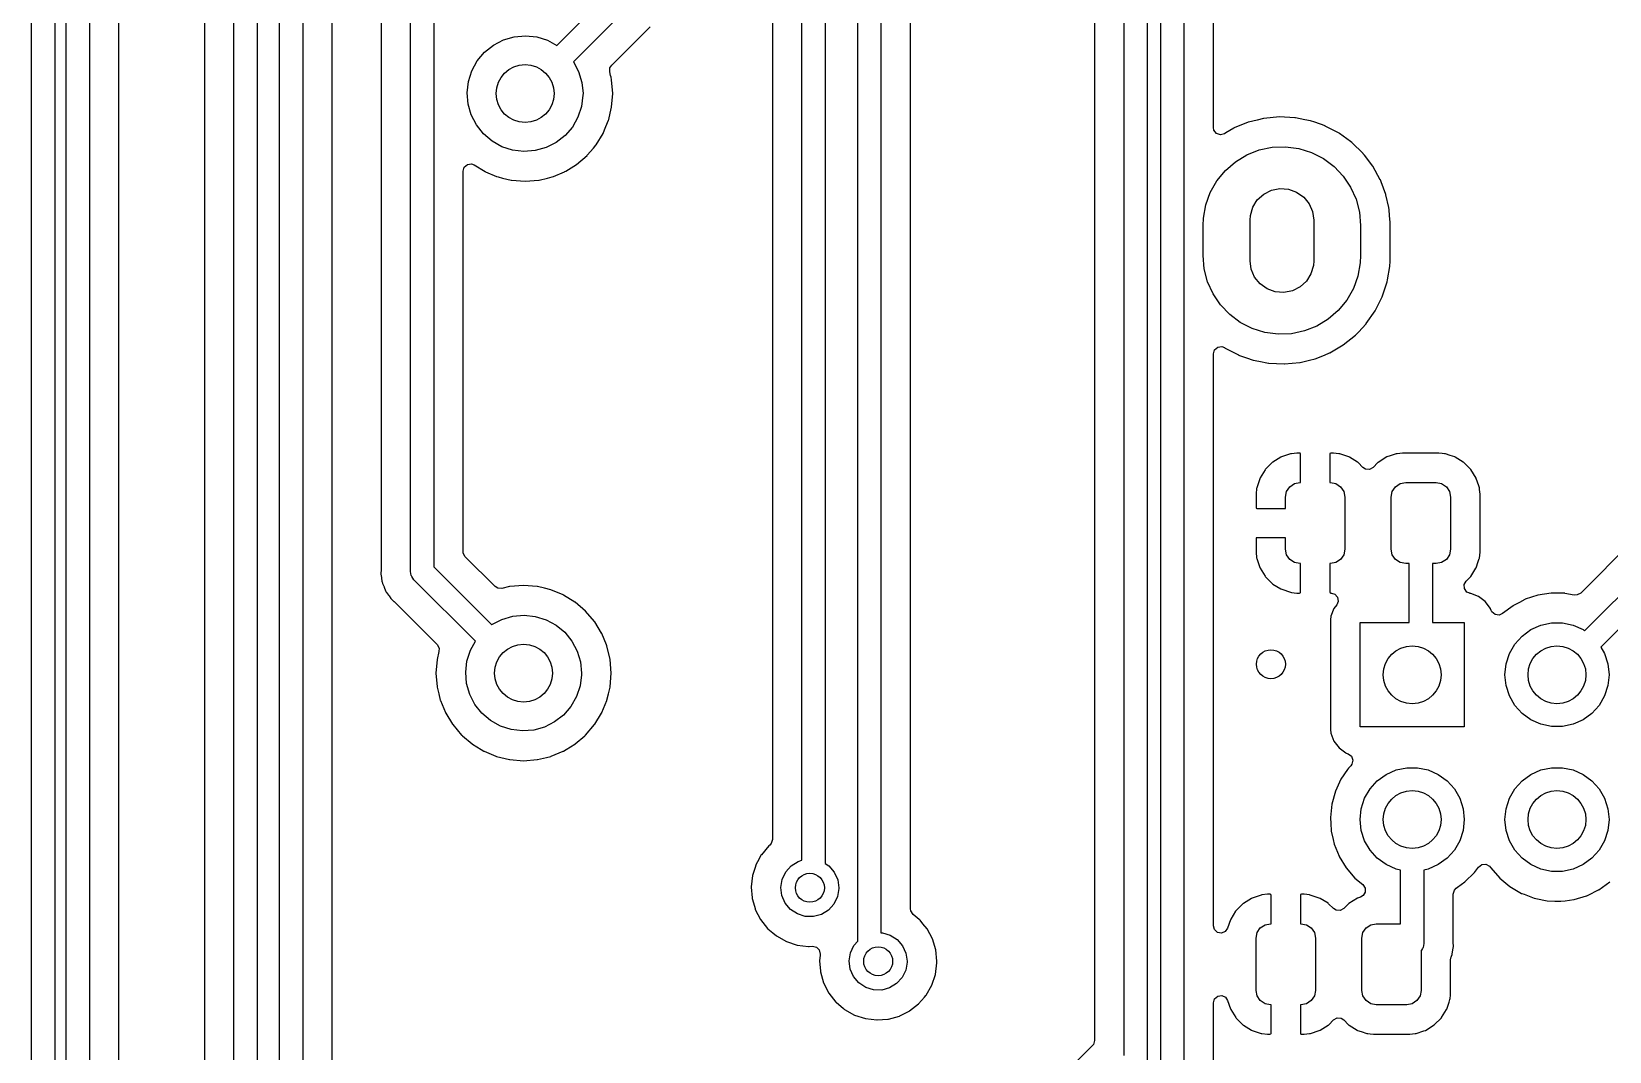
# Model space of a CAD drawing. Extents: x 83 to 135, y -230 to -45.
# Drawn here: x 82.84 to 110.09, y -179.31 to -161.69 of the extents above; entities that cross this region are included whole.
import ezdxf

# ---------------------------------------------------------------- set-up
doc = ezdxf.new("R2010")
doc.units = 0
doc.layers.add('BLACK', color=7, linetype='CONTINUOUS')

msp = doc.modelspace()

# ---------------------------------------------------------------- linework, layer by layer
at = {"layer": 'BLACK', "linetype": 'CONTINUOUS'}
for p, q in [((82.8427, -190.561), (82.8427, -71.389)), ((83.2427, -71.4722), (83.2427, -190.478)), ((83.4422, -186.512), (83.4422, -71.6373)), ((83.8422, -71.7205), (83.8422, -186.429)), ((84.3507, -186.167), (84.3507, -71.9833)), ((86.3378, -185.47), (86.3378, -143.281)), ((85.8293, -143.306), (85.8293, -185.157)), ((86.7378, -143.364), (86.7378, -185.471)), ((87.1252, -185.141), (87.1252, -143.459)), ((87.5252, -143.542), (87.5252, -185.058)), ((88.0337, -184.679), (88.0337, -143.805)), ((96.1422, -176.004), (96.1422, -151.815)), ((96.5422, -151.899), (96.5422, -176.059)), ((95.6337, -154.49), (95.6337, -175.645)), ((101.196, -155.006), (101.196, -179.116)), ((101.705, -179.378), (101.705, -154.743)), ((102.105, -154.743), (102.105, -179.462)), ((97.1074, -177.401), (97.1074, -155.045)), ((97.5074, -155.129), (97.5074, -177.255)), ((102.34, -180.907), (102.34, -155.017)), ((102.74, -155.101), (102.74, -180.991)), ((98.0159, -176.841), (98.0159, -155.391)), ((103.248, -163.347), (103.248, -155.363)), ((88.8773, -160.654), (88.8773, -170.989)), ((89.3858, -171.018), (89.3858, -160.629)), ((89.7858, -160.712), (89.7858, -170.935)), ((91.9146, -161.93), (92.8402, -161.004)), ((93.1816, -161.228), (92.1979, -162.212)), ((90.9892, -161.836), (91.1764, -161.781)), ((91.1764, -161.781), (91.3708, -161.763)), ((91.3708, -161.763), (91.5649, -161.784)), ((91.5649, -161.784), (91.7513, -161.841)), ((92.8587, -162.27), (93.5207, -161.608)), ((90.5387, -162.198), (90.6641, -162.049)), ((90.6641, -162.049), (90.8162, -161.926)), ((90.8162, -161.926), (90.9892, -161.836)), ((91.7513, -161.841), (91.9146, -161.93)), ((90.3857, -162.555), (90.4447, -162.369)), ((90.4447, -162.369), (90.5387, -162.198)), ((92.1979, -162.212), (92.2883, -162.382)), ((92.8253, -162.389), (92.8288, -162.318)), ((92.8288, -162.318), (92.8587, -162.27)), ((90.3639, -162.749), (90.3857, -162.555)), ((92.2883, -162.382), (92.3448, -162.569)), ((92.3448, -162.569), (92.3638, -162.763)), ((92.8401, -162.451), (92.8253, -162.389)), ((92.8472, -162.48), (92.8401, -162.451)), ((92.8583, -162.526), (92.8472, -162.48)), ((92.877, -162.763), (92.8583, -162.526)), ((90.3802, -162.944), (90.3639, -162.749)), ((92.3634, -162.791), (92.3389, -162.985)), ((92.3638, -162.763), (92.3634, -162.791)), ((92.8583, -163), (92.877, -162.763)), ((90.434, -163.131), (90.3802, -162.944)), ((90.5232, -163.305), (90.434, -163.131)), ((92.2773, -163.17), (92.1809, -163.34)), ((92.3389, -162.985), (92.2773, -163.17)), ((92.8029, -163.231), (92.8583, -163)), ((104.387, -163.167), (104.118, -163.193)), ((104.392, -163.167), (104.387, -163.167)), ((104.654, -163.18), (104.392, -163.167)), ((104.392, -163.167), (104.392, -163.167)), ((104.658, -163.18), (104.654, -163.18)), ((104.654, -163.18), (104.654, -163.18)), ((104.663, -163.181), (104.658, -163.18)), ((104.826, -163.214), (104.663, -163.181)), ((104.663, -163.181), (104.663, -163.181)), ((90.6445, -163.458), (90.5232, -163.305)), ((90.7931, -163.584), (90.6445, -163.458)), ((92.1809, -163.34), (92.0534, -163.487)), ((92.5906, -163.648), (92.7095, -163.454)), ((92.7095, -163.454), (92.712, -163.45)), ((92.712, -163.45), (92.7377, -163.388)), ((92.7377, -163.388), (92.801, -163.235)), ((92.801, -163.235), (92.8029, -163.231)), ((92.801, -163.235), (92.801, -163.235)), ((103.258, -163.394), (103.248, -163.347)), ((103.302, -163.45), (103.258, -163.394)), ((103.369, -163.473), (103.302, -163.45)), ((103.438, -163.456), (103.369, -163.473)), ((103.465, -163.44), (103.438, -163.456)), ((103.603, -163.359), (103.465, -163.44)), ((103.607, -163.357), (103.603, -163.359)), ((103.85, -163.259), (103.607, -163.357)), ((103.854, -163.257), (103.85, -163.259)), ((103.85, -163.259), (103.85, -163.259)), ((104.001, -163.221), (103.854, -163.257)), ((104.113, -163.194), (104.001, -163.221)), ((104.118, -163.193), (104.113, -163.194)), ((104.113, -163.194), (104.113, -163.194)), ((104.924, -163.233), (104.826, -163.214)), ((104.998, -163.259), (104.924, -163.233)), ((105.176, -163.322), (104.998, -163.259)), ((105.18, -163.323), (105.176, -163.322)), ((105.176, -163.322), (105.176, -163.322)), ((105.42, -163.449), (105.18, -163.323)), ((105.424, -163.452), (105.42, -163.449)), ((105.616, -163.592), (105.424, -163.452)), ((90.9635, -163.68), (90.7931, -163.584)), ((91.1491, -163.74), (90.9635, -163.68)), ((91.7254, -163.696), (91.5374, -163.748)), ((91.8996, -163.608), (91.7254, -163.696)), ((92.0534, -163.487), (91.8996, -163.608)), ((92.4374, -163.829), (92.5422, -163.706)), ((92.5422, -163.706), (92.588, -163.653)), ((92.588, -163.653), (92.5906, -163.648)), ((92.5906, -163.648), (92.5906, -163.648)), ((104.039, -163.737), (104.264, -163.69)), ((104.264, -163.69), (104.494, -163.682)), ((104.494, -163.682), (104.722, -163.712)), ((104.722, -163.712), (104.942, -163.78)), ((105.639, -163.609), (105.616, -163.592)), ((105.833, -163.799), (105.639, -163.609)), ((90.3143, -164.034), (90.368, -163.987)), ((90.368, -163.987), (90.4382, -163.977)), ((90.4382, -163.977), (90.4861, -163.995)), ((90.4861, -163.995), (90.6726, -164.109)), ((91.3429, -163.763), (91.1491, -163.74)), ((91.5374, -163.748), (91.3429, -163.763)), ((92.0662, -164.102), (92.249, -163.99)), ((92.249, -163.99), (92.2532, -163.987)), ((92.249, -163.99), (92.249, -163.99)), ((92.2532, -163.987), (92.4338, -163.833)), ((92.4338, -163.833), (92.4374, -163.829)), ((103.455, -164.092), (103.629, -163.941)), ((103.629, -163.941), (103.825, -163.822)), ((103.825, -163.822), (104.039, -163.737)), ((104.942, -163.78), (105.147, -163.884)), ((105.147, -163.884), (105.331, -164.021)), ((105.836, -163.802), (105.833, -163.799)), ((105.857, -163.829), (105.836, -163.802)), ((105.836, -163.802), (105.836, -163.802)), ((105.998, -164.014), (105.857, -163.829)), ((90.2943, -164.102), (90.3143, -164.034)), ((90.2943, -170.673), (90.2943, -164.102)), ((90.6726, -164.109), (90.6726, -164.109)), ((90.6726, -164.109), (90.6768, -164.111)), ((90.6768, -164.111), (90.6814, -164.113)), ((90.6814, -164.113), (90.6814, -164.113)), ((90.6814, -164.113), (90.8708, -164.192)), ((90.8708, -164.192), (90.8962, -164.202)), ((90.8962, -164.202), (90.9764, -164.222)), ((90.9764, -164.222), (91.1223, -164.257)), ((91.1223, -164.257), (91.1223, -164.257)), ((91.1223, -164.257), (91.1271, -164.258)), ((91.1271, -164.258), (91.3638, -164.276)), ((91.3638, -164.276), (91.6005, -164.258)), ((91.6005, -164.258), (91.6053, -164.257)), ((91.6053, -164.257), (91.7512, -164.222)), ((91.6053, -164.257), (91.6053, -164.257)), ((91.7512, -164.222), (91.8314, -164.202)), ((91.8314, -164.202), (91.8568, -164.192)), ((91.8568, -164.192), (92.0462, -164.113)), ((92.0462, -164.113), (92.0508, -164.111)), ((92.0462, -164.113), (92.0462, -164.113)), ((92.0508, -164.111), (92.0662, -164.102)), ((103.195, -164.47), (103.309, -164.27)), ((103.309, -164.27), (103.455, -164.092)), ((105.331, -164.021), (105.49, -164.188)), ((105.49, -164.188), (105.618, -164.379)), ((106.129, -164.251), (105.998, -164.014)), ((106.131, -164.255), (106.129, -164.251)), ((106.142, -164.286), (106.131, -164.255)), ((106.131, -164.255), (106.131, -164.255)), ((103.117, -164.686), (103.195, -164.47)), ((104.006, -164.599), (104.116, -164.498)), ((104.116, -164.498), (104.249, -164.431)), ((104.249, -164.431), (104.395, -164.401)), ((104.395, -164.401), (104.544, -164.412)), ((104.544, -164.412), (104.685, -164.463)), ((104.685, -164.463), (104.807, -164.549)), ((104.807, -164.549), (104.9, -164.665)), ((105.618, -164.379), (105.713, -164.588)), ((106.225, -164.505), (106.142, -164.286)), ((106.226, -164.509), (106.225, -164.505)), ((106.275, -164.73), (106.226, -164.509)), ((106.226, -164.509), (106.226, -164.509)), ((103.076, -164.912), (103.117, -164.686)), ((103.886, -164.87), (103.928, -164.726)), ((103.928, -164.726), (104.006, -164.599)), ((104.9, -164.665), (104.96, -164.802)), ((104.96, -164.802), (104.98, -164.95)), ((105.713, -164.588), (105.771, -164.811)), ((105.771, -164.811), (105.79, -165.04)), ((106.284, -164.77), (106.275, -164.73)), ((106.284, -164.774), (106.284, -164.77)), ((106.296, -164.941), (106.284, -164.774)), ((103.07, -165.04), (103.076, -164.912)), ((103.07, -165.56), (103.07, -165.04)), ((103.88, -164.95), (103.886, -164.87)), ((103.88, -165.65), (103.88, -164.95)), ((104.98, -164.95), (104.98, -165.65)), ((105.79, -165.04), (105.79, -165.56)), ((106.298, -164.971), (106.296, -164.941)), ((106.298, -165.66), (106.298, -164.971)), ((103.089, -165.789), (103.07, -165.56)), ((105.79, -165.56), (105.784, -165.688)), ((103.147, -166.012), (103.089, -165.789)), ((103.9, -165.798), (103.88, -165.65)), ((103.96, -165.935), (103.9, -165.798)), ((104.932, -165.874), (104.854, -166.001)), ((104.974, -165.73), (104.932, -165.874)), ((104.98, -165.65), (104.974, -165.73)), ((105.784, -165.688), (105.743, -165.914)), ((106.254, -165.977), (106.294, -165.75)), ((106.294, -165.746), (106.298, -165.66)), ((106.294, -165.75), (106.294, -165.746)), ((106.294, -165.75), (106.294, -165.75)), ((103.242, -166.221), (103.147, -166.012)), ((104.053, -166.051), (103.96, -165.935)), ((104.175, -166.137), (104.053, -166.051)), ((104.316, -166.188), (104.175, -166.137)), ((104.611, -166.169), (104.465, -166.199)), ((104.744, -166.102), (104.611, -166.169)), ((104.854, -166.001), (104.744, -166.102)), ((105.665, -166.13), (105.551, -166.33)), ((105.743, -165.914), (105.665, -166.13)), ((106.163, -166.271), (106.248, -166.013)), ((106.248, -166.013), (106.254, -165.977)), ((103.37, -166.412), (103.242, -166.221)), ((103.529, -166.579), (103.37, -166.412)), ((104.465, -166.199), (104.316, -166.188)), ((105.551, -166.33), (105.405, -166.508)), ((106.043, -166.514), (106.083, -166.432)), ((106.083, -166.432), (106.161, -166.275)), ((106.161, -166.275), (106.163, -166.271)), ((106.161, -166.275), (106.161, -166.275)), ((103.713, -166.716), (103.529, -166.579)), ((103.918, -166.82), (103.713, -166.716)), ((105.231, -166.659), (105.035, -166.778)), ((105.405, -166.508), (105.231, -166.659)), ((105.888, -166.736), (106.043, -166.514)), ((104.138, -166.888), (103.918, -166.82)), ((104.366, -166.918), (104.138, -166.888)), ((104.596, -166.91), (104.366, -166.918)), ((104.821, -166.863), (104.596, -166.91)), ((105.035, -166.778), (104.821, -166.863)), ((105.491, -167.104), (105.703, -166.935)), ((105.703, -166.935), (105.751, -166.883)), ((105.751, -166.883), (105.885, -166.74)), ((105.885, -166.74), (105.888, -166.736)), ((105.885, -166.74), (105.885, -166.74)), ((103.248, -167.258), (103.268, -167.19)), ((103.248, -177.137), (103.248, -167.258)), ((103.268, -167.19), (103.322, -167.143)), ((103.322, -167.143), (103.392, -167.133)), ((103.392, -167.133), (103.44, -167.15)), ((103.44, -167.15), (103.44, -167.151)), ((103.44, -167.151), (103.68, -167.277)), ((105.165, -167.278), (105.253, -167.243)), ((105.253, -167.243), (105.257, -167.241)), ((105.253, -167.243), (105.253, -167.243)), ((105.257, -167.241), (105.491, -167.104)), ((103.68, -167.277), (103.684, -167.278)), ((103.684, -167.278), (103.684, -167.278)), ((103.684, -167.278), (103.817, -167.325)), ((103.817, -167.325), (103.936, -167.367)), ((103.936, -167.367), (104.034, -167.386)), ((104.034, -167.386), (104.197, -167.419)), ((104.197, -167.419), (104.197, -167.419)), ((104.197, -167.419), (104.202, -167.42)), ((104.202, -167.42), (104.206, -167.42)), ((104.206, -167.42), (104.206, -167.42)), ((104.206, -167.42), (104.468, -167.433)), ((104.468, -167.433), (104.468, -167.433)), ((104.468, -167.433), (104.473, -167.433)), ((104.473, -167.433), (104.742, -167.407)), ((104.742, -167.407), (104.747, -167.406)), ((104.747, -167.406), (104.907, -167.367)), ((104.747, -167.406), (104.747, -167.406)), ((104.907, -167.367), (105.006, -167.343)), ((105.006, -167.343), (105.165, -167.278)), ((104.264, -169.137), (104.149, -169.252)), ((104.275, -169.128), (104.264, -169.137)), ((104.413, -169.043), (104.275, -169.128)), ((104.426, -169.037), (104.413, -169.043)), ((104.58, -168.985), (104.426, -169.037)), ((104.594, -168.982), (104.58, -168.985)), ((104.689, -168.972), (104.594, -168.982)), ((104.696, -168.972), (104.689, -168.972)), ((104.738, -168.972), (104.696, -168.972)), ((104.746, -168.974), (104.738, -168.972)), ((104.747, -168.975), (104.746, -168.974)), ((104.751, -168.99), (104.747, -168.975)), ((104.751, -169.48), (104.751, -168.99)), ((105.261, -168.978), (105.259, -168.986)), ((105.259, -168.986), (105.259, -169.48)), ((105.262, -168.976), (105.261, -168.978)), ((105.278, -168.972), (105.262, -168.976)), ((105.315, -168.972), (105.278, -168.972)), ((105.322, -168.972), (105.315, -168.972)), ((105.416, -168.982), (105.322, -168.972)), ((105.429, -168.985), (105.416, -168.982)), ((105.584, -169.036), (105.429, -168.985)), ((105.597, -169.042), (105.584, -169.036)), ((105.735, -169.127), (105.597, -169.042)), ((105.746, -169.136), (105.735, -169.127)), ((105.829, -169.219), (105.746, -169.136)), ((106.088, -169.137), (106.007, -169.218)), ((106.094, -169.132), (106.088, -169.137)), ((106.244, -169.038), (106.094, -169.132)), ((106.302, -169.019), (106.244, -169.038)), ((106.405, -168.985), (106.302, -169.019)), ((106.412, -168.982), (106.405, -168.985)), ((106.405, -168.985), (106.405, -168.985)), ((106.419, -168.982), (106.412, -168.982)), ((106.514, -168.972), (106.419, -168.982)), ((106.419, -168.982), (106.419, -168.982)), ((106.518, -168.971), (106.514, -168.972)), ((106.514, -168.972), (106.514, -168.972)), ((107.143, -168.971), (106.518, -168.971)), ((107.198, -168.977), (107.143, -168.971)), ((107.241, -168.982), (107.198, -168.977)), ((107.248, -168.982), (107.241, -168.982)), ((107.241, -168.982), (107.241, -168.982)), ((107.254, -168.984), (107.248, -168.982)), ((107.336, -169.011), (107.254, -168.984)), ((107.254, -168.984), (107.254, -168.984)), ((107.416, -169.038), (107.336, -169.011)), ((107.422, -169.042), (107.416, -169.038)), ((107.56, -169.127), (107.422, -169.042)), ((107.422, -169.042), (107.422, -169.042)), ((107.566, -169.131), (107.56, -169.127)), ((107.691, -169.256), (107.566, -169.131)), ((104.049, -169.414), (103.998, -169.569)), ((104.055, -169.401), (104.049, -169.414)), ((104.14, -169.263), (104.055, -169.401)), ((104.149, -169.252), (104.14, -169.263)), ((105.874, -169.248), (105.829, -169.219)), ((105.945, -169.253), (105.874, -169.248)), ((106.007, -169.218), (105.945, -169.253)), ((107.785, -169.406), (107.691, -169.256)), ((107.787, -169.413), (107.785, -169.406)), ((107.829, -169.539), (107.787, -169.413)), ((103.995, -169.582), (103.985, -169.676)), ((103.985, -169.676), (103.985, -169.683)), ((103.985, -169.683), (103.985, -169.908)), ((103.998, -169.569), (103.995, -169.582)), ((104.493, -169.73), (104.512, -169.634)), ((104.512, -169.634), (104.566, -169.553)), ((104.566, -169.553), (104.647, -169.499)), ((104.647, -169.499), (104.743, -169.48)), ((104.743, -169.48), (104.751, -169.48)), ((105.259, -169.48), (105.268, -169.48)), ((105.268, -169.48), (105.364, -169.499)), ((105.364, -169.499), (105.445, -169.553)), ((105.445, -169.553), (105.499, -169.634)), ((105.499, -169.634), (105.518, -169.73)), ((106.318, -169.73), (106.337, -169.634)), ((106.337, -169.634), (106.391, -169.553)), ((106.391, -169.553), (106.472, -169.499)), ((106.472, -169.499), (106.568, -169.48)), ((106.568, -169.48), (107.093, -169.48)), ((107.093, -169.48), (107.189, -169.499)), ((107.189, -169.499), (107.27, -169.553)), ((107.27, -169.553), (107.324, -169.634)), ((107.324, -169.634), (107.343, -169.73)), ((107.841, -169.574), (107.829, -169.539)), ((107.841, -169.581), (107.841, -169.574)), ((107.844, -169.603), (107.841, -169.581)), ((107.841, -169.581), (107.841, -169.581)), ((107.852, -169.68), (107.844, -169.603)), ((107.852, -170.68), (107.852, -169.68)), ((103.985, -169.908), (103.989, -169.923)), ((103.989, -169.923), (103.991, -169.924)), ((103.991, -169.924), (103.999, -169.926)), ((103.999, -169.926), (104.493, -169.926)), ((104.493, -169.926), (104.493, -169.73)), ((105.518, -169.73), (105.518, -170.63)), ((106.318, -170.63), (106.318, -169.73)), ((107.343, -169.73), (107.343, -170.63)), ((103.987, -170.44), (103.985, -170.448)), ((103.985, -170.448), (103.985, -170.677)), ((103.988, -170.438), (103.987, -170.44)), ((104.003, -170.434), (103.988, -170.438)), ((104.493, -170.434), (104.003, -170.434)), ((104.493, -170.63), (104.493, -170.434)), ((110.469, -170.509), (109.59, -171.388)), ((90.2972, -170.699), (90.2943, -170.673)), ((90.3312, -170.762), (90.2972, -170.699)), ((90.8455, -171.276), (90.3312, -170.762)), ((103.985, -170.677), (103.985, -170.684)), ((103.985, -170.684), (103.995, -170.779)), ((103.995, -170.779), (103.998, -170.793)), ((103.998, -170.793), (104.05, -170.947)), ((104.512, -170.726), (104.493, -170.63)), ((104.566, -170.807), (104.512, -170.726)), ((104.647, -170.861), (104.566, -170.807)), ((105.445, -170.807), (105.364, -170.861)), ((105.499, -170.726), (105.445, -170.807)), ((105.518, -170.63), (105.499, -170.726)), ((106.337, -170.726), (106.318, -170.63)), ((106.391, -170.807), (106.337, -170.726)), ((106.472, -170.861), (106.391, -170.807)), ((107.27, -170.807), (107.189, -170.861)), ((107.324, -170.726), (107.27, -170.807)), ((107.343, -170.63), (107.324, -170.726)), ((107.821, -170.843), (107.839, -170.791)), ((107.839, -170.791), (107.841, -170.785)), ((107.839, -170.791), (107.839, -170.791)), ((107.841, -170.785), (107.852, -170.68)), ((88.8741, -171.041), (88.8731, -171.056)), ((88.8731, -171.056), (88.8744, -171.063)), ((88.877, -170.998), (88.8741, -171.041)), ((88.8744, -171.063), (88.8744, -171.063)), ((88.8744, -171.063), (88.8841, -171.118)), ((88.8773, -170.989), (88.877, -170.998)), ((89.3932, -171.051), (89.3858, -171.018)), ((89.3969, -171.084), (89.3932, -171.051)), ((89.403, -171.094), (89.3969, -171.084)), ((89.7858, -170.935), (90.7873, -171.937)), ((104.05, -170.947), (104.056, -170.96)), ((104.056, -170.96), (104.141, -171.098)), ((104.743, -170.88), (104.647, -170.861)), ((104.751, -170.88), (104.743, -170.88)), ((104.751, -171.374), (104.751, -170.88)), ((105.268, -170.88), (105.259, -170.88)), ((105.259, -170.88), (105.259, -171.37)), ((105.364, -170.861), (105.268, -170.88)), ((106.568, -170.88), (106.472, -170.861)), ((106.63, -170.88), (106.568, -170.88)), ((106.63, -171.9), (106.63, -170.88)), ((107.093, -170.88), (107.03, -170.88)), ((107.03, -170.88), (107.03, -171.9)), ((107.189, -170.861), (107.093, -170.88)), ((107.692, -171.103), (107.726, -171.048)), ((107.726, -171.048), (107.781, -170.959)), ((107.781, -170.959), (107.785, -170.953)), ((107.781, -170.959), (107.781, -170.959)), ((107.785, -170.953), (107.821, -170.843)), ((109.657, -172.04), (110.846, -170.851)), ((88.8841, -171.118), (88.885, -171.125)), ((88.885, -171.125), (88.8927, -171.188)), ((88.8927, -171.188), (88.8954, -171.196)), ((88.8954, -171.196), (88.896, -171.198)), ((88.896, -171.198), (88.9005, -171.214)), ((88.9005, -171.214), (88.9012, -171.217)), ((88.9012, -171.217), (88.9026, -171.224)), ((88.9026, -171.224), (88.9171, -171.258)), ((88.9171, -171.258), (88.9282, -171.283)), ((88.9282, -171.283), (88.9307, -171.289)), ((88.9307, -171.289), (88.9533, -171.349)), ((88.9533, -171.349), (88.9576, -171.355)), ((88.9576, -171.355), (88.9589, -171.357)), ((88.9589, -171.357), (88.9671, -171.372)), ((89.4056, -171.105), (89.403, -171.094)), ((89.4264, -171.131), (89.4056, -171.105)), ((89.4441, -171.159), (89.4264, -171.131)), ((90.5052, -172.22), (89.4441, -171.159)), ((90.8931, -171.306), (90.8455, -171.276)), ((90.964, -171.309), (90.8931, -171.306)), ((91.0969, -171.277), (90.964, -171.309)), ((91.1017, -171.276), (91.0969, -171.277)), ((91.0969, -171.277), (91.0969, -171.277)), ((91.3384, -171.258), (91.1017, -171.276)), ((91.5751, -171.276), (91.3384, -171.258)), ((91.5799, -171.277), (91.5751, -171.276)), ((91.698, -171.306), (91.5799, -171.277)), ((91.5799, -171.277), (91.5799, -171.277)), ((91.806, -171.332), (91.698, -171.306)), ((91.8106, -171.334), (91.806, -171.332)), ((92.0208, -171.421), (91.8106, -171.334)), ((91.8106, -171.334), (91.8106, -171.334)), ((104.141, -171.098), (104.15, -171.109)), ((104.15, -171.109), (104.265, -171.224)), ((104.265, -171.224), (104.276, -171.233)), ((104.276, -171.233), (104.414, -171.318)), ((104.414, -171.318), (104.427, -171.324)), ((104.427, -171.324), (104.582, -171.375)), ((107.579, -171.241), (107.612, -171.184)), ((107.582, -171.312), (107.579, -171.241)), ((107.622, -171.371), (107.582, -171.312)), ((107.612, -171.184), (107.687, -171.108)), ((107.687, -171.108), (107.692, -171.103)), ((111.07, -171.193), (109.939, -172.324)), ((88.9671, -171.372), (88.9684, -171.375)), ((88.9684, -171.375), (88.9715, -171.382)), ((88.9715, -171.382), (89.003, -171.423)), ((89.003, -171.423), (89.0104, -171.432)), ((89.0104, -171.432), (89.0143, -171.438)), ((89.0143, -171.438), (89.0461, -171.484)), ((89.0461, -171.484), (89.0461, -171.484)), ((89.0461, -171.484), (89.0504, -171.49)), ((89.0504, -171.49), (89.0561, -171.495)), ((89.0561, -171.495), (89.0561, -171.495)), ((89.0561, -171.495), (89.097, -171.532)), ((89.097, -171.532), (89.1022, -171.537)), ((89.1022, -171.537), (89.8435, -172.278)), ((92.0254, -171.423), (92.0208, -171.421)), ((92.0208, -171.421), (92.0208, -171.421)), ((92.0296, -171.425), (92.0254, -171.423)), ((92.2236, -171.544), (92.0296, -171.425)), ((92.2278, -171.547), (92.2236, -171.544)), ((92.2236, -171.544), (92.2236, -171.544)), ((92.4084, -171.701), (92.2278, -171.547)), ((104.582, -171.375), (104.595, -171.378)), ((104.595, -171.378), (104.689, -171.388)), ((104.689, -171.388), (104.696, -171.388)), ((104.696, -171.388), (104.733, -171.388)), ((104.733, -171.388), (104.749, -171.384)), ((104.749, -171.384), (104.75, -171.382)), ((104.75, -171.382), (104.751, -171.374)), ((105.259, -171.37), (105.264, -171.385)), ((105.264, -171.385), (105.265, -171.386)), ((105.265, -171.386), (105.273, -171.388)), ((105.273, -171.388), (105.276, -171.388)), ((105.276, -171.388), (105.286, -171.391)), ((105.286, -171.391), (105.286, -171.391)), ((105.286, -171.391), (105.286, -171.391)), ((105.286, -171.391), (105.344, -171.408)), ((105.377, -171.59), (105.329, -171.653)), ((105.344, -171.408), (105.391, -171.462)), ((105.401, -171.532), (105.377, -171.59)), ((105.391, -171.462), (105.401, -171.532)), ((107.675, -171.393), (107.622, -171.371)), ((107.675, -171.396), (107.675, -171.393)), ((107.682, -171.397), (107.675, -171.396)), ((107.69, -171.398), (107.682, -171.397)), ((107.827, -171.449), (107.69, -171.398)), ((107.943, -171.537), (107.827, -171.449)), ((108.031, -171.653), (107.943, -171.537)), ((108.423, -171.607), (108.242, -171.743)), ((108.427, -171.604), (108.423, -171.607)), ((108.423, -171.607), (108.423, -171.607)), ((108.531, -171.55), (108.427, -171.604)), ((108.628, -171.499), (108.531, -171.55)), ((108.632, -171.497), (108.628, -171.499)), ((108.628, -171.499), (108.628, -171.499)), ((108.852, -171.425), (108.632, -171.497)), ((109.081, -171.39), (108.852, -171.425)), ((109.087, -171.39), (109.081, -171.39)), ((109.24, -171.392), (109.087, -171.39)), ((109.087, -171.39), (109.087, -171.39)), ((109.313, -171.393), (109.24, -171.392)), ((109.318, -171.394), (109.313, -171.393)), ((109.479, -171.423), (109.318, -171.394)), ((109.318, -171.394), (109.318, -171.394)), ((109.528, -171.422), (109.479, -171.423)), ((109.59, -171.388), (109.528, -171.422)), ((90.7908, -171.934), (90.9638, -171.844)), ((90.9638, -171.844), (91.151, -171.789)), ((91.151, -171.789), (91.3454, -171.771)), ((91.3454, -171.771), (91.5395, -171.791)), ((91.5395, -171.791), (91.7259, -171.849)), ((91.7259, -171.849), (91.8976, -171.942)), ((92.5626, -171.881), (92.4084, -171.701)), ((92.5652, -171.886), (92.5626, -171.881)), ((92.6841, -172.08), (92.5652, -171.886)), ((92.5652, -171.886), (92.5652, -171.886)), ((105.278, -171.79), (105.271, -171.852)), ((105.271, -171.852), (105.271, -173.748)), ((105.329, -171.653), (105.278, -171.79)), ((105.78, -173.7), (105.78, -171.9)), ((105.78, -171.9), (106.63, -171.9)), ((107.03, -171.9), (107.58, -171.9)), ((107.58, -171.9), (107.58, -173.7)), ((108.034, -171.662), (108.031, -171.653)), ((108.044, -171.69), (108.034, -171.662)), ((108.034, -171.662), (108.034, -171.662)), ((108.057, -171.715), (108.044, -171.69)), ((108.111, -171.761), (108.057, -171.715)), ((108.182, -171.77), (108.111, -171.761)), ((108.241, -171.742), (108.182, -171.77)), ((108.242, -171.743), (108.241, -171.742)), ((108.902, -171.944), (109.086, -171.905)), ((109.086, -171.905), (109.274, -171.905)), ((109.274, -171.905), (109.458, -171.944)), ((90.7873, -171.937), (90.7908, -171.934)), ((91.8976, -171.942), (92.048, -172.066)), ((92.048, -172.066), (92.1713, -172.217)), ((92.6866, -172.084), (92.6841, -172.08)), ((92.6885, -172.088), (92.6866, -172.084)), ((92.7692, -172.283), (92.6885, -172.088)), ((92.6885, -172.088), (92.6885, -172.088)), ((108.452, -172.271), (108.578, -172.131)), ((108.578, -172.131), (108.73, -172.021)), ((108.73, -172.021), (108.902, -171.944)), ((109.458, -171.944), (109.63, -172.021)), ((109.63, -172.021), (109.657, -172.04)), ((89.8435, -172.278), (89.8775, -172.34)), ((89.8769, -172.396), (89.8439, -172.534)), ((89.8775, -172.34), (89.8769, -172.396)), ((90.3603, -172.563), (90.4193, -172.377)), ((90.4193, -172.377), (90.5052, -172.22)), ((92.1713, -172.217), (92.2629, -172.39)), ((92.2629, -172.39), (92.3194, -172.577)), ((92.7775, -172.303), (92.7692, -172.283)), ((92.8329, -172.534), (92.7775, -172.303)), ((108.3, -172.613), (108.358, -172.434)), ((108.358, -172.434), (108.452, -172.271)), ((109.939, -172.324), (110.002, -172.434)), ((110.002, -172.434), (110.06, -172.613)), ((89.8439, -172.534), (89.8252, -172.771)), ((90.3385, -172.757), (90.3603, -172.563)), ((92.3194, -172.577), (92.3384, -172.771)), ((92.8516, -172.771), (92.8329, -172.534)), ((108.28, -172.8), (108.3, -172.613)), ((110.06, -172.613), (110.08, -172.8)), ((89.8252, -172.771), (89.8439, -173.008)), ((90.3548, -172.951), (90.3385, -172.757)), ((90.4086, -173.139), (90.3548, -172.951)), ((92.3135, -172.992), (92.2519, -173.178)), ((92.338, -172.799), (92.3135, -172.992)), ((92.3384, -172.771), (92.338, -172.799)), ((92.8329, -173.008), (92.8516, -172.771)), ((108.3, -172.987), (108.28, -172.8)), ((108.358, -173.166), (108.3, -172.987)), ((110.06, -172.987), (110.002, -173.166)), ((110.08, -172.8), (110.06, -172.987)), ((89.8439, -173.008), (89.845, -173.012)), ((89.845, -173.012), (89.845, -173.012)), ((89.845, -173.012), (89.8728, -173.128)), ((89.8728, -173.128), (89.8993, -173.238)), ((89.8993, -173.238), (89.9012, -173.243)), ((89.9012, -173.243), (89.9012, -173.243)), ((89.9012, -173.243), (89.987, -173.45)), ((90.4978, -173.313), (90.4086, -173.139)), ((92.2519, -173.178), (92.1555, -173.347)), ((92.6898, -173.45), (92.7756, -173.243)), ((92.7756, -173.243), (92.7775, -173.238)), ((92.7756, -173.243), (92.7756, -173.243)), ((92.7775, -173.238), (92.804, -173.128)), ((92.804, -173.128), (92.8318, -173.012)), ((92.8318, -173.012), (92.8329, -173.008)), ((92.8318, -173.012), (92.8318, -173.012)), ((108.452, -173.329), (108.358, -173.166)), ((110.002, -173.166), (109.908, -173.329)), ((89.987, -173.45), (89.9902, -173.458)), ((89.9902, -173.458), (89.9927, -173.462)), ((89.9927, -173.462), (90.1116, -173.656)), ((90.6191, -173.465), (90.4978, -173.313)), ((90.7677, -173.592), (90.6191, -173.465)), ((92.028, -173.495), (91.8742, -173.615)), ((92.1555, -173.347), (92.028, -173.495)), ((92.5652, -173.656), (92.6841, -173.462)), ((92.6841, -173.462), (92.6866, -173.458)), ((92.6866, -173.458), (92.6898, -173.45)), ((108.578, -173.469), (108.452, -173.329)), ((108.73, -173.579), (108.578, -173.469)), ((109.782, -173.469), (109.63, -173.579)), ((109.908, -173.329), (109.782, -173.469)), ((90.1116, -173.656), (90.1116, -173.656)), ((90.1116, -173.656), (90.1142, -173.66)), ((90.1142, -173.66), (90.2684, -173.841)), ((90.9381, -173.687), (90.7677, -173.592)), ((91.1237, -173.747), (90.9381, -173.687)), ((91.3175, -173.771), (91.1237, -173.747)), ((91.512, -173.756), (91.3175, -173.771)), ((91.7, -173.703), (91.512, -173.756)), ((91.8742, -173.615), (91.7, -173.703)), ((92.4084, -173.841), (92.5626, -173.66)), ((92.5626, -173.66), (92.5652, -173.656)), ((92.5652, -173.656), (92.5652, -173.656)), ((105.271, -173.748), (105.278, -173.81)), ((105.278, -173.81), (105.329, -173.947)), ((107.58, -173.7), (105.78, -173.7)), ((108.902, -173.656), (108.73, -173.579)), ((109.086, -173.695), (108.902, -173.656)), ((109.274, -173.695), (109.086, -173.695)), ((109.458, -173.656), (109.274, -173.695)), ((109.63, -173.579), (109.458, -173.656)), ((90.2684, -173.841), (90.2722, -173.844)), ((90.2722, -173.844), (90.2837, -173.854)), ((90.2837, -173.854), (90.449, -173.995)), ((90.449, -173.995), (90.4532, -173.998)), ((90.4532, -173.998), (90.4532, -173.998)), ((90.4532, -173.998), (90.6038, -174.09)), ((92.073, -174.09), (92.2236, -173.998)), ((92.2236, -173.998), (92.2278, -173.995)), ((92.2236, -173.998), (92.2236, -173.998)), ((92.2278, -173.995), (92.3931, -173.854)), ((92.3931, -173.854), (92.4046, -173.844)), ((92.4046, -173.844), (92.4084, -173.841)), ((105.329, -173.947), (105.417, -174.063)), ((105.417, -174.063), (105.533, -174.151)), ((90.6038, -174.09), (90.6514, -174.119)), ((90.6514, -174.119), (90.656, -174.121)), ((90.656, -174.121), (90.656, -174.121)), ((90.656, -174.121), (90.8613, -174.206)), ((90.8613, -174.206), (90.8708, -174.21)), ((90.8708, -174.21), (90.943, -174.227)), ((90.943, -174.227), (91.0969, -174.264)), ((91.0969, -174.264), (91.0969, -174.264)), ((91.0969, -174.264), (91.1017, -174.265)), ((91.1017, -174.265), (91.3384, -174.284)), ((91.3384, -174.284), (91.5751, -174.265)), ((91.5751, -174.265), (91.5799, -174.264)), ((91.5799, -174.264), (91.7338, -174.227)), ((91.5799, -174.264), (91.5799, -174.264)), ((91.7338, -174.227), (91.806, -174.21)), ((91.806, -174.21), (91.8155, -174.206)), ((91.8155, -174.206), (92.0208, -174.121)), ((92.0208, -174.121), (92.0254, -174.119)), ((92.0208, -174.121), (92.0208, -174.121)), ((92.0254, -174.119), (92.073, -174.09)), ((105.533, -174.151), (105.542, -174.154)), ((105.542, -174.154), (105.573, -174.166)), ((105.573, -174.166), (105.63, -174.208)), ((105.639, -174.344), (105.62, -174.371)), ((105.63, -174.208), (105.654, -174.275)), ((105.654, -174.275), (105.639, -174.344)), ((105.451, -174.602), (105.354, -174.812)), ((105.566, -174.434), (105.451, -174.602)), ((105.579, -174.415), (105.566, -174.434)), ((105.582, -174.411), (105.579, -174.415)), ((105.579, -174.415), (105.579, -174.415)), ((105.62, -174.371), (105.582, -174.411)), ((106.078, -174.631), (106.23, -174.521)), ((106.23, -174.521), (106.402, -174.444)), ((106.402, -174.444), (106.586, -174.405)), ((106.586, -174.405), (106.774, -174.405)), ((106.774, -174.405), (106.958, -174.444)), ((106.958, -174.444), (107.13, -174.521)), ((107.13, -174.521), (107.282, -174.631)), ((108.578, -174.631), (108.73, -174.521)), ((108.73, -174.521), (108.902, -174.444)), ((108.902, -174.444), (109.086, -174.405)), ((109.086, -174.405), (109.274, -174.405)), ((109.274, -174.405), (109.458, -174.444)), ((109.458, -174.444), (109.63, -174.521)), ((109.63, -174.521), (109.782, -174.631)), ((105.354, -174.812), (105.292, -175.035)), ((105.858, -174.934), (105.952, -174.771)), ((105.952, -174.771), (106.078, -174.631)), ((107.282, -174.631), (107.408, -174.771)), ((107.408, -174.771), (107.502, -174.934)), ((108.358, -174.934), (108.452, -174.771)), ((108.452, -174.771), (108.578, -174.631)), ((109.782, -174.631), (109.908, -174.771)), ((109.908, -174.771), (110.002, -174.934)), ((105.292, -175.035), (105.267, -175.265)), ((105.78, -175.3), (105.8, -175.113)), ((105.8, -175.113), (105.858, -174.934)), ((107.502, -174.934), (107.56, -175.113)), ((107.56, -175.113), (107.58, -175.3)), ((108.28, -175.3), (108.3, -175.113)), ((108.3, -175.113), (108.358, -174.934)), ((110.002, -174.934), (110.06, -175.113)), ((110.06, -175.113), (110.08, -175.3)), ((105.267, -175.265), (105.267, -175.271)), ((105.267, -175.271), (105.267, -175.271)), ((105.267, -175.271), (105.273, -175.369)), ((105.273, -175.369), (105.28, -175.497)), ((105.8, -175.487), (105.78, -175.3)), ((107.58, -175.3), (107.56, -175.487)), ((108.3, -175.487), (108.28, -175.3)), ((110.08, -175.3), (110.06, -175.487)), ((95.6137, -175.713), (95.5867, -175.743)), ((95.6337, -175.645), (95.6137, -175.713)), ((105.28, -175.497), (105.282, -175.502)), ((105.282, -175.502), (105.282, -175.502)), ((105.282, -175.502), (105.314, -175.645)), ((105.314, -175.645), (105.331, -175.723)), ((105.858, -175.666), (105.8, -175.487)), ((105.952, -175.829), (105.858, -175.666)), ((107.502, -175.666), (107.408, -175.829)), ((107.56, -175.487), (107.502, -175.666)), ((108.358, -175.666), (108.3, -175.487)), ((108.452, -175.829), (108.358, -175.666)), ((110.002, -175.666), (109.908, -175.829)), ((110.06, -175.487), (110.002, -175.666)), ((95.4418, -175.912), (95.3758, -176.032)), ((95.4447, -175.907), (95.4418, -175.912)), ((95.4418, -175.912), (95.4418, -175.912)), ((95.5719, -175.755), (95.4447, -175.907)), ((95.5867, -175.743), (95.5719, -175.755)), ((105.331, -175.723), (105.333, -175.727)), ((105.333, -175.727), (105.333, -175.727)), ((105.333, -175.727), (105.417, -175.932)), ((105.417, -175.932), (105.418, -175.937)), ((105.418, -175.937), (105.54, -176.135)), ((106.078, -175.969), (105.952, -175.829)), ((106.23, -176.079), (106.078, -175.969)), ((107.282, -175.969), (107.13, -176.079)), ((107.408, -175.829), (107.282, -175.969)), ((108.578, -175.969), (108.452, -175.829)), ((108.73, -176.079), (108.578, -175.969)), ((109.782, -175.969), (109.63, -176.079)), ((109.908, -175.829), (109.782, -175.969)), ((95.3344, -176.128), (95.2897, -176.269)), ((95.3476, -176.086), (95.3344, -176.128)), ((95.3495, -176.08), (95.3476, -176.086)), ((95.3476, -176.086), (95.3476, -176.086)), ((95.3758, -176.032), (95.3495, -176.08)), ((95.8027, -176.333), (95.863, -176.205)), ((95.863, -176.205), (95.9568, -176.098)), ((95.9568, -176.098), (96.0767, -176.023)), ((96.0767, -176.023), (96.1422, -176.004)), ((96.5422, -176.059), (96.6096, -176.102)), ((96.6096, -176.102), (96.7021, -176.21)), ((96.7021, -176.21), (96.7608, -176.339)), ((105.54, -176.135), (105.691, -176.31)), ((106.402, -176.156), (106.23, -176.079)), ((106.48, -176.173), (106.402, -176.156)), ((106.48, -177.1), (106.48, -176.173)), ((106.958, -176.156), (106.88, -176.173)), ((106.88, -176.173), (106.88, -177.443)), ((107.13, -176.079), (106.958, -176.156)), ((107.592, -176.379), (107.756, -176.216)), ((107.756, -176.216), (107.825, -176.12)), ((107.825, -176.12), (107.881, -176.076)), ((107.881, -176.076), (107.952, -176.07)), ((107.952, -176.07), (108.015, -176.103)), ((108.015, -176.103), (108.035, -176.128)), ((108.035, -176.128), (108.037, -176.13)), ((108.037, -176.13), (108.037, -176.13)), ((108.037, -176.13), (108.04, -176.135)), ((108.04, -176.135), (108.191, -176.31)), ((108.902, -176.156), (108.73, -176.079)), ((109.086, -176.195), (108.902, -176.156)), ((109.274, -176.195), (109.086, -176.195)), ((109.458, -176.156), (109.274, -176.195)), ((109.63, -176.079), (109.458, -176.156)), ((95.2897, -176.269), (95.2676, -176.465)), ((95.2676, -176.465), (95.2681, -176.471)), ((95.2681, -176.471), (95.2836, -176.655)), ((95.7809, -176.473), (95.8027, -176.333)), ((95.7993, -176.614), (95.7809, -176.473)), ((96.7808, -176.491), (96.7572, -176.631)), ((96.7608, -176.339), (96.7809, -176.479)), ((96.7809, -176.479), (96.7808, -176.491)), ((105.691, -176.31), (105.829, -176.424)), ((105.829, -176.424), (105.869, -176.483)), ((105.869, -176.483), (105.87, -176.554)), ((107.388, -176.59), (107.409, -176.522)), ((107.409, -176.522), (107.441, -176.487)), ((107.441, -176.487), (107.464, -176.471)), ((107.464, -176.471), (107.592, -176.379)), ((108.191, -176.31), (108.369, -176.458)), ((108.369, -176.458), (108.569, -176.575)), ((109.718, -176.605), (109.899, -176.516)), ((109.899, -176.516), (109.904, -176.514)), ((109.899, -176.516), (109.899, -176.516)), ((109.904, -176.514), (110.092, -176.379)), ((95.2836, -176.655), (95.2842, -176.662)), ((95.2842, -176.662), (95.3068, -176.741)), ((95.3068, -176.741), (95.3347, -176.838)), ((95.8564, -176.743), (95.7993, -176.614)), ((95.9476, -176.852), (95.8564, -176.743)), ((96.6954, -176.759), (96.6003, -176.864)), ((96.7572, -176.631), (96.6954, -176.759)), ((103.756, -176.757), (103.641, -176.872)), ((103.767, -176.748), (103.756, -176.757)), ((103.905, -176.663), (103.767, -176.748)), ((103.918, -176.657), (103.905, -176.663)), ((104.072, -176.605), (103.918, -176.657)), ((104.086, -176.602), (104.072, -176.605)), ((104.181, -176.592), (104.086, -176.602)), ((104.188, -176.592), (104.181, -176.592)), ((104.23, -176.592), (104.188, -176.592)), ((104.238, -176.594), (104.23, -176.592)), ((104.239, -176.595), (104.238, -176.594)), ((104.243, -176.61), (104.239, -176.595)), ((104.243, -177.1), (104.243, -176.61)), ((104.753, -176.598), (104.751, -176.606)), ((104.751, -176.606), (104.751, -177.1)), ((104.754, -176.596), (104.753, -176.598)), ((104.77, -176.592), (104.754, -176.596)), ((104.807, -176.592), (104.77, -176.592)), ((104.814, -176.592), (104.807, -176.592)), ((104.908, -176.602), (104.814, -176.592)), ((104.921, -176.605), (104.908, -176.602)), ((105.076, -176.656), (104.921, -176.605)), ((105.089, -176.662), (105.076, -176.656)), ((105.227, -176.747), (105.089, -176.662)), ((105.238, -176.756), (105.227, -176.747)), ((105.321, -176.839), (105.238, -176.756)), ((105.58, -176.757), (105.499, -176.838)), ((105.586, -176.752), (105.58, -176.757)), ((105.736, -176.658), (105.586, -176.752)), ((105.789, -176.641), (105.736, -176.658)), ((105.833, -176.615), (105.789, -176.641)), ((105.87, -176.554), (105.833, -176.615)), ((107.388, -177.418), (107.388, -176.59)), ((108.569, -176.575), (108.574, -176.576)), ((108.574, -176.576), (108.574, -176.576)), ((108.574, -176.576), (108.616, -176.592)), ((108.616, -176.592), (108.786, -176.657)), ((108.786, -176.657), (108.791, -176.658)), ((108.791, -176.658), (108.791, -176.658)), ((108.791, -176.658), (108.813, -176.663)), ((108.813, -176.663), (109.013, -176.703)), ((109.013, -176.703), (109.143, -176.708)), ((109.143, -176.708), (109.239, -176.712)), ((109.239, -176.712), (109.239, -176.712)), ((109.239, -176.712), (109.244, -176.712)), ((109.244, -176.712), (109.249, -176.711)), ((109.249, -176.711), (109.322, -176.702)), ((109.249, -176.711), (109.249, -176.711)), ((109.322, -176.702), (109.474, -176.682)), ((109.474, -176.682), (109.479, -176.681)), ((109.479, -176.681), (109.691, -176.617)), ((109.479, -176.681), (109.479, -176.681)), ((109.691, -176.617), (109.696, -176.616)), ((109.696, -176.616), (109.718, -176.605)), ((95.3347, -176.838), (95.3387, -176.852)), ((95.3387, -176.852), (95.4291, -177.028)), ((95.4291, -177.028), (95.5519, -177.183)), ((96.0656, -176.93), (95.9476, -176.852)), ((96.201, -176.973), (96.0656, -176.93)), ((96.3427, -176.975), (96.201, -176.973)), ((96.4795, -176.938), (96.3427, -176.975)), ((96.6003, -176.864), (96.4795, -176.938)), ((98.0218, -176.879), (98.0159, -176.841)), ((98.0616, -176.938), (98.0218, -176.879)), ((98.132, -176.996), (98.0616, -176.938)), ((98.1704, -177.028), (98.132, -176.996)), ((98.1789, -177.035), (98.1704, -177.028)), ((98.1828, -177.04), (98.1789, -177.035)), ((98.2335, -177.102), (98.1828, -177.04)), ((98.1828, -177.04), (98.1828, -177.04)), ((103.541, -177.034), (103.494, -177.177)), ((103.547, -177.021), (103.541, -177.034)), ((103.632, -176.883), (103.547, -177.021)), ((103.641, -176.872), (103.632, -176.883)), ((105.366, -176.868), (105.321, -176.839)), ((105.437, -176.873), (105.366, -176.868)), ((105.499, -176.838), (105.437, -176.873)), ((95.5519, -177.183), (95.5566, -177.187)), ((95.5566, -177.187), (95.5566, -177.187)), ((95.5566, -177.187), (95.6407, -177.259)), ((95.6407, -177.259), (95.7026, -177.311)), ((95.7026, -177.311), (95.8752, -177.408)), ((97.5074, -177.255), (97.5337, -177.255)), ((97.5337, -177.255), (97.6695, -177.295)), ((97.6695, -177.295), (97.7885, -177.372)), ((98.3039, -177.188), (98.2335, -177.102)), ((98.3967, -177.363), (98.3039, -177.188)), ((103.266, -177.201), (103.248, -177.137)), ((103.318, -177.25), (103.266, -177.201)), ((103.388, -177.262), (103.318, -177.25)), ((103.453, -177.235), (103.388, -177.262)), ((103.494, -177.177), (103.453, -177.235)), ((103.985, -177.35), (104.004, -177.254)), ((103.985, -178.25), (103.985, -177.35)), ((104.004, -177.254), (104.058, -177.173)), ((104.058, -177.173), (104.139, -177.119)), ((104.139, -177.119), (104.235, -177.1)), ((104.235, -177.1), (104.243, -177.1)), ((104.751, -177.1), (104.76, -177.1)), ((104.76, -177.1), (104.856, -177.119)), ((104.856, -177.119), (104.937, -177.173)), ((104.937, -177.173), (104.991, -177.254)), ((104.991, -177.254), (105.01, -177.35)), ((105.01, -177.35), (105.01, -178.25)), ((105.81, -177.35), (105.829, -177.254)), ((105.81, -178.25), (105.81, -177.35)), ((105.829, -177.254), (105.883, -177.173)), ((105.883, -177.173), (105.964, -177.119)), ((105.964, -177.119), (106.06, -177.1)), ((106.06, -177.1), (106.48, -177.1)), ((95.8752, -177.408), (96.0633, -177.469)), ((96.0633, -177.469), (96.2597, -177.492)), ((96.2597, -177.492), (96.2658, -177.492)), ((96.2658, -177.492), (96.3237, -177.487)), ((96.2658, -177.492), (96.2658, -177.492)), ((96.3237, -177.487), (96.3932, -177.502)), ((96.3932, -177.502), (96.4437, -177.552)), ((96.4437, -177.552), (96.4586, -177.627)), ((96.9598, -177.743), (96.9816, -177.603)), ((96.9816, -177.603), (97.0419, -177.475)), ((97.0419, -177.475), (97.1074, -177.401)), ((97.7885, -177.372), (97.881, -177.48)), ((97.881, -177.48), (97.9397, -177.609)), ((97.9397, -177.609), (97.9598, -177.749)), ((98.4539, -177.552), (98.3967, -177.363)), ((98.4732, -177.749), (98.4539, -177.552)), ((106.839, -177.556), (106.835, -177.562)), ((106.835, -177.562), (106.835, -178.25)), ((106.86, -177.53), (106.839, -177.556)), ((106.863, -177.518), (106.86, -177.53)), ((106.869, -177.509), (106.863, -177.518)), ((106.873, -177.475), (106.869, -177.509)), ((106.88, -177.443), (106.873, -177.475)), ((107.369, -177.627), (107.371, -177.62)), ((107.371, -177.62), (107.38, -177.557)), ((107.38, -177.557), (107.381, -177.55)), ((107.381, -177.55), (107.391, -177.495)), ((107.389, -177.425), (107.388, -177.418)), ((107.392, -177.487), (107.389, -177.425)), ((107.391, -177.495), (107.392, -177.487)), ((96.4565, -177.646), (96.4465, -177.735)), ((96.4465, -177.735), (96.447, -177.741)), ((96.447, -177.741), (96.462, -177.92)), ((96.4586, -177.627), (96.4565, -177.646)), ((96.9782, -177.884), (96.9598, -177.743)), ((97.0353, -178.013), (96.9782, -177.884)), ((97.9597, -177.761), (97.9361, -177.901)), ((97.9598, -177.749), (97.9597, -177.761)), ((98.448, -177.974), (98.4728, -177.777)), ((98.4728, -177.777), (98.4732, -177.749)), ((107.343, -177.722), (107.355, -177.67)), ((107.343, -178.3), (107.343, -177.722)), ((107.355, -177.67), (107.358, -177.663)), ((107.358, -177.663), (107.361, -177.656)), ((107.361, -177.656), (107.362, -177.648)), ((107.362, -177.648), (107.363, -177.646)), ((107.363, -177.646), (107.368, -177.63)), ((107.368, -177.63), (107.369, -177.627)), ((96.462, -177.92), (96.4631, -177.932)), ((96.4631, -177.932), (96.5176, -178.122)), ((96.5176, -178.122), (96.608, -178.298)), ((97.1265, -178.122), (97.0353, -178.013)), ((97.2445, -178.2), (97.1265, -178.122)), ((97.7792, -178.134), (97.6584, -178.208)), ((97.8743, -178.029), (97.7792, -178.134)), ((97.9361, -177.901), (97.8743, -178.029)), ((98.2879, -178.333), (98.3856, -178.161)), ((98.3856, -178.161), (98.448, -177.974)), ((96.608, -178.298), (96.7308, -178.453)), ((97.3799, -178.243), (97.2445, -178.2)), ((97.5216, -178.245), (97.3799, -178.243)), ((97.6584, -178.208), (97.5216, -178.245)), ((98.1586, -178.483), (98.2577, -178.368)), ((98.2577, -178.368), (98.2838, -178.338)), ((98.2838, -178.338), (98.2839, -178.338)), ((98.2839, -178.338), (98.2879, -178.333)), ((103.248, -178.463), (103.268, -178.395)), ((103.268, -178.395), (103.322, -178.349)), ((103.322, -178.349), (103.392, -178.339)), ((103.392, -178.339), (103.457, -178.368)), ((103.457, -178.368), (103.494, -178.424)), ((103.494, -178.424), (103.542, -178.567)), ((104.004, -178.346), (103.985, -178.25)), ((104.058, -178.427), (104.004, -178.346)), ((104.139, -178.481), (104.058, -178.427)), ((104.937, -178.427), (104.856, -178.481)), ((104.991, -178.346), (104.937, -178.427)), ((105.01, -178.25), (104.991, -178.346)), ((105.829, -178.346), (105.81, -178.25)), ((105.883, -178.427), (105.829, -178.346)), ((105.964, -178.481), (105.883, -178.427)), ((106.762, -178.427), (106.681, -178.481)), ((106.816, -178.346), (106.762, -178.427)), ((106.835, -178.25), (106.816, -178.346)), ((107.317, -178.453), (107.331, -178.411)), ((107.331, -178.411), (107.333, -178.405)), ((107.331, -178.411), (107.331, -178.411)), ((107.333, -178.405), (107.334, -178.395)), ((107.334, -178.395), (107.341, -178.328)), ((107.341, -178.328), (107.343, -178.3)), ((96.7308, -178.453), (96.7355, -178.457)), ((96.7355, -178.457), (96.7355, -178.457)), ((96.7355, -178.457), (96.8632, -178.566)), ((96.8632, -178.566), (96.8815, -178.581)), ((96.8815, -178.581), (97.0541, -178.678)), ((97.0541, -178.678), (97.2422, -178.739)), ((97.6358, -178.747), (97.8263, -178.694)), ((97.8263, -178.694), (97.8318, -178.691)), ((97.8318, -178.691), (97.9973, -178.608)), ((97.8318, -178.691), (97.8318, -178.691)), ((97.9973, -178.608), (98.0028, -178.605)), ((97.9973, -178.608), (97.9973, -178.608)), ((98.0028, -178.605), (98.1586, -178.483)), ((103.248, -180.966), (103.248, -178.463)), ((103.542, -178.567), (103.548, -178.58)), ((103.548, -178.58), (103.633, -178.718)), ((104.235, -178.5), (104.139, -178.481)), ((104.243, -178.5), (104.235, -178.5)), ((104.243, -178.994), (104.243, -178.5)), ((104.76, -178.5), (104.751, -178.5)), ((104.751, -178.5), (104.751, -178.99)), ((104.856, -178.481), (104.76, -178.5)), ((106.06, -178.5), (105.964, -178.481)), ((106.585, -178.5), (106.06, -178.5)), ((106.681, -178.481), (106.585, -178.5)), ((107.188, -178.717), (107.273, -178.579)), ((107.273, -178.579), (107.277, -178.573)), ((107.273, -178.579), (107.273, -178.579)), ((107.277, -178.573), (107.317, -178.453)), ((97.2422, -178.739), (97.4386, -178.762)), ((97.4386, -178.762), (97.4447, -178.762)), ((97.4447, -178.762), (97.6296, -178.748)), ((97.4447, -178.762), (97.4447, -178.762)), ((97.6296, -178.748), (97.6358, -178.747)), ((97.6296, -178.748), (97.6296, -178.748)), ((103.633, -178.718), (103.642, -178.729)), ((103.642, -178.729), (103.757, -178.844)), ((103.757, -178.844), (103.768, -178.853)), ((103.768, -178.853), (103.906, -178.938)), ((103.906, -178.938), (103.919, -178.944)), ((103.919, -178.944), (104.074, -178.995)), ((104.923, -178.995), (105.077, -178.943)), ((105.077, -178.943), (105.09, -178.937)), ((105.09, -178.937), (105.228, -178.852)), ((105.228, -178.852), (105.239, -178.843)), ((105.239, -178.843), (105.32, -178.762)), ((105.32, -178.762), (105.383, -178.727)), ((105.383, -178.727), (105.454, -178.732)), ((105.454, -178.732), (105.499, -178.761)), ((105.499, -178.761), (105.582, -178.844)), ((105.582, -178.844), (105.582, -178.844)), ((105.582, -178.844), (105.587, -178.849)), ((105.587, -178.849), (105.593, -178.853)), ((105.593, -178.853), (105.593, -178.853)), ((105.593, -178.853), (105.73, -178.938)), ((105.73, -178.938), (105.737, -178.942)), ((105.737, -178.942), (105.797, -178.962)), ((105.797, -178.962), (105.899, -178.996)), ((106.748, -178.995), (106.88, -178.951)), ((106.88, -178.951), (106.909, -178.942)), ((106.909, -178.942), (107.059, -178.848)), ((107.059, -178.848), (107.184, -178.723)), ((107.184, -178.723), (107.188, -178.717)), ((101.159, -179.205), (99.2624, -181.102)), ((101.176, -179.184), (101.159, -179.205)), ((101.196, -179.116), (101.176, -179.184)), ((104.074, -178.995), (104.087, -178.998)), ((104.087, -178.998), (104.181, -179.008)), ((104.181, -179.008), (104.188, -179.008)), ((104.188, -179.008), (104.225, -179.008)), ((104.225, -179.008), (104.241, -179.004)), ((104.241, -179.004), (104.242, -179.002)), ((104.242, -179.002), (104.243, -178.994)), ((104.751, -178.99), (104.756, -179.005)), ((104.756, -179.005), (104.757, -179.006)), ((104.757, -179.006), (104.765, -179.008)), ((104.765, -179.008), (104.807, -179.008)), ((104.807, -179.008), (104.814, -179.008)), ((104.814, -179.008), (104.909, -178.998)), ((104.909, -178.998), (104.923, -178.995)), ((105.899, -178.996), (105.899, -178.996)), ((105.899, -178.996), (105.905, -178.998)), ((105.905, -178.998), (105.912, -178.998)), ((105.912, -178.998), (105.912, -178.998)), ((105.912, -178.998), (105.955, -179.003)), ((105.955, -179.003), (106.01, -179.008)), ((106.01, -179.008), (106.635, -179.008)), ((106.635, -179.008), (106.639, -179.008)), ((106.639, -179.008), (106.734, -178.998)), ((106.639, -179.008), (106.639, -179.008)), ((106.734, -178.998), (106.734, -178.998)), ((106.734, -178.998), (106.741, -178.998)), ((106.741, -178.998), (106.748, -178.995)), ((106.748, -178.995), (106.748, -178.995))]:
    msp.add_line(p, q, dxfattribs=at)
at = {"layer": 'BLACK'}
for centre, radius in [((91.3638, -162.763), 0.5), ((91.3384, -172.771), 0.5), ((104.242, -172.618), 0.25), ((106.68, -172.8), 0.5), ((109.18, -172.8), 0.5), ((106.68, -175.3), 0.5), ((109.18, -175.3), 0.5), ((96.2809, -176.479), 0.25), ((97.4598, -177.749), 0.25)]:
    msp.add_circle(centre, radius, dxfattribs=at)

doc.saveas('drawing.dxf')
